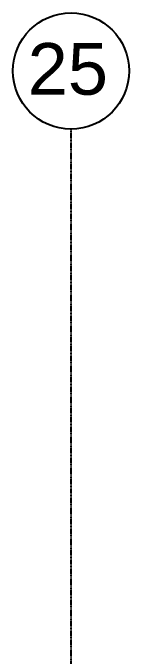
# Model space of a CAD drawing. Header units: millimetres. Extents: x -4391136 to -1798569, y -886572 to -291056.
# Drawn here: x -2735293 to -2734393, y -493716 to -488733 of the extents above; entities that cross this region are included whole.
import ezdxf

# ---------------------------------------------------------------- set-up
doc = ezdxf.new("R2010")
doc.units = ezdxf.units.MM
doc.linetypes.add('Xref-C-1-PP17-AR-2214-01-B$0$DPA_Grid _ Level 100', pattern=[10, 5.5, -1.6, 1.3, -1.6])
doc.layers.add('000 - 0_HIDE_OBJ_FRAMING_DEF_DIMS', color=7, linetype='Continuous', plot=False)
doc.layers.add('_PP-Dim', color=7, linetype='Continuous')
doc.styles.add('Xref-C-1-PP17-AR-2214-01-B$0$Arial', font='arial.ttf', dxfattribs={"height": 400})

# ---------------------------------------------------------------- blocks, each defined once
blk = doc.blocks.new('W-1-PP17-ENT2_REV00_20260526-152612_EX_LOPF-1')
at = {"layer": '000 - 0_HIDE_OBJ_FRAMING_DEF_DIMS', "color": 7, "linetype": 'Xref-C-1-PP17-AR-2214-01-B$0$DPA_Grid _ Level 100'}
blk.add_line((-29475.6, -5300), (7016, -5300), dxfattribs=at)
at = {"layer": '000 - 0_HIDE_OBJ_FRAMING_DEF_DIMS', "color": 7}
blk.add_circle((7466, -5300), 450, dxfattribs=at)
at = {"layer": '000 - 0_HIDE_OBJ_FRAMING_DEF_DIMS', "color": 7, "style": 'Xref-C-1-PP17-AR-2214-01-B$0$Arial'}
blk.add_text('25', height=400, rotation=270, dxfattribs=at).set_placement((7281.9, -4964.8))

msp = doc.modelspace()

# ---------------------------------------------------------------- block references
at = {"layer": '_PP-Dim', "color": 7, "rotation": 90}
msp.add_blockref('W-1-PP17-ENT2_REV00_20260526-152612_EX_LOPF-1', (-2740142.7, -496648.9), dxfattribs=at)

doc.saveas('drawing.dxf')
